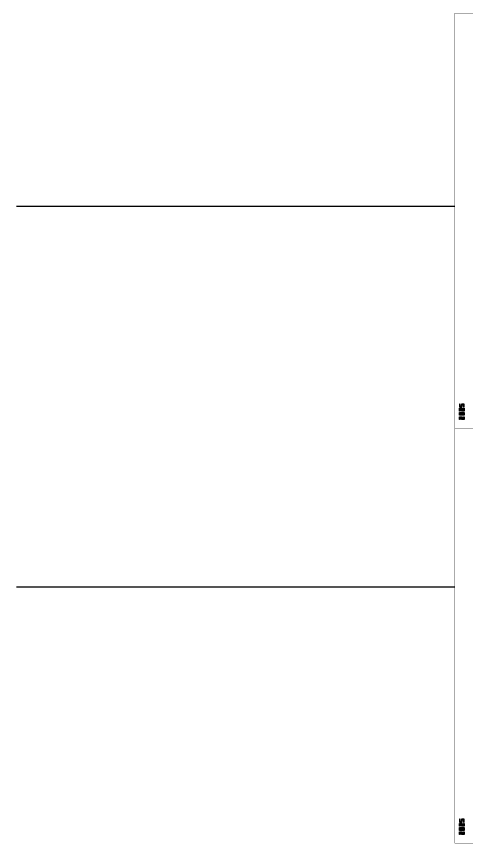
# Model space of a CAD drawing. Extents: x 782294 to 1727252, y -631030 to 17645.
# Drawn here: x 782294 to 975283, y -631030 to -276049 of the extents above; entities that cross this region are included whole.
import ezdxf
from ezdxf.enums import TextEntityAlignment as Align

# ---------------------------------------------------------------- set-up
doc = ezdxf.new("R2010")
doc.units = 0
doc.layers.get('Defpoints').update_dxf_attribs({"color": 210})
doc.layers.add('!ZN3-铝板幕墙-3', color=3, linetype='Continuous')
doc.layers.add('0-cxFrame', color=155, linetype='Continuous')
doc.layers.add('0-cxText', color=131, linetype='Continuous', lineweight=25)
doc.styles.add('cx_tuming', font='simhei.ttf')
doc.styles.add('cx_tuqian1', font='')
doc.styles.add('黑体', font='simhei.ttf', dxfattribs={"height": 12})
doc.styles.get('cx_tuqian1').set_extended_font_data('SimSun')

# ---------------------------------------------------------------- blocks, each defined once
blk = doc.blocks.new('TK22.A1 L(Dragon)')
at = {"layer": '0-cxFrame', "color": 7, "const_width": 0.5}
blk.add_lwpolyline([(0, 0), (-841, 0), (-841, 594), (0, 594)], close=True, dxfattribs=at)
at = {"layer": 'Defpoints', "color": 2}
for points in [[(-833.4, 34.4), (-834.4, 34.4), (-834.4, 30.4), (-830.4, 30.4), (-830.4, 33.4), (-828.4, 33.4), (-828.4, 30.4), (-827.4, 30.4), (-827.4, 34.4), (-831.4, 34.4), (-831.4, 31.4), (-833.4, 31.4), (-833.4, 34.4)], [(-833.4, 24.4), (-834.4, 24.4), (-834.4, 28.4), (-830.4, 28.4), (-830.4, 25.4), (-828.4, 25.4), (-828.4, 28.4), (-827.4, 28.4), (-827.4, 24.4), (-831.4, 24.4), (-831.4, 27.4), (-833.4, 27.4), (-833.4, 24.4)], [(-833.4, 12.4), (-834.4, 12.4), (-834.4, 16.4), (-830.4, 16.4), (-830.4, 13.4), (-828.4, 13.4), (-828.4, 16.4), (-827.4, 16.4), (-827.4, 12.4), (-831.4, 12.4), (-831.4, 15.4), (-833.4, 15.4), (-833.4, 12.4)]]:
    blk.add_lwpolyline(points, dxfattribs=at)
for points in [[(-834.4, 18.4), (-834.4, 22.4), (-827.4, 22.4), (-827.4, 18.4)], [(-833.4, 19.4), (-833.4, 21.4), (-828.4, 21.4), (-828.4, 19.4)]]:
    blk.add_lwpolyline(points, close=True, dxfattribs=at)
at = {"style": '黑体', "flags": 4}
blk.add_attdef('图幅', text='', height=3.3, dxfattribs=at).set_placement((-40, 3), align=Align.RIGHT)
at = {"layer": '0-cxText', "flags": 4}
for tag, height, style, p in [('建设单位', 3.5, 'cx_tuming', (-45, 240)), ('项目名称', 3.5, 'cx_tuming', (-45, 210)), ('子项名称', 3.5, 'cx_tuming', (-45, 180)), ('工程编号', 3.3, 'cx_tuqian1', (-35, 165)), ('图名1', 3.5, 'cx_tuming', (-45, 87)), ('图名2', 3.5, 'cx_tuming', (-45, 79)), ('图名3', 3.5, 'cx_tuming', (-45, 71)), ('出图日期', 3.3, 'cx_tuqian1', (-39, 60)), ('专业', 3.3, 'cx_tuqian1', (-55, 52)), ('图号', 3.3, 'cx_tuqian1', (-55, 44)), ('版次', 3.3, 'cx_tuqian1', (-20, 44))]:
    blk.add_attdef(tag, text='', height=height, dxfattribs=dict(at, style=style)).set_placement(p, align=Align.MIDDLE)
at = {"layer": 'Defpoints', "color": 6, "flags": 4}
for tag, height, style, p in [('tufu', 3.3, '黑体', (-12, 12)), ('dwfname', 4, 'cx_tuqian1', (-80, 3))]:
    blk.add_attdef(tag, text='', height=height, dxfattribs=dict(at, style=style)).set_placement(p, align=Align.RIGHT)

msp = doc.modelspace()

# ---------------------------------------------------------------- linework, layer by layer
at = {"layer": '!ZN3-铝板幕墙-3', "ltscale": 1750}
for p, q in [((970276.7, -357570.4), (782293.6, -357570.4)), ((970276.7, -521038.6), (782293.6, -521038.6))]:
    msp.add_line(p, q, dxfattribs=at)

# ---------------------------------------------------------------- block references
at = {"layer": '0-cxFrame', "xscale": 300, "yscale": 300, "zscale": 300}
for p in [(1222576.7, -452755.4), (1222576.7, -630955.4)]:
    msp.add_blockref('TK22.A1 L(Dragon)', p, dxfattribs=at)

doc.saveas('drawing.dxf')
